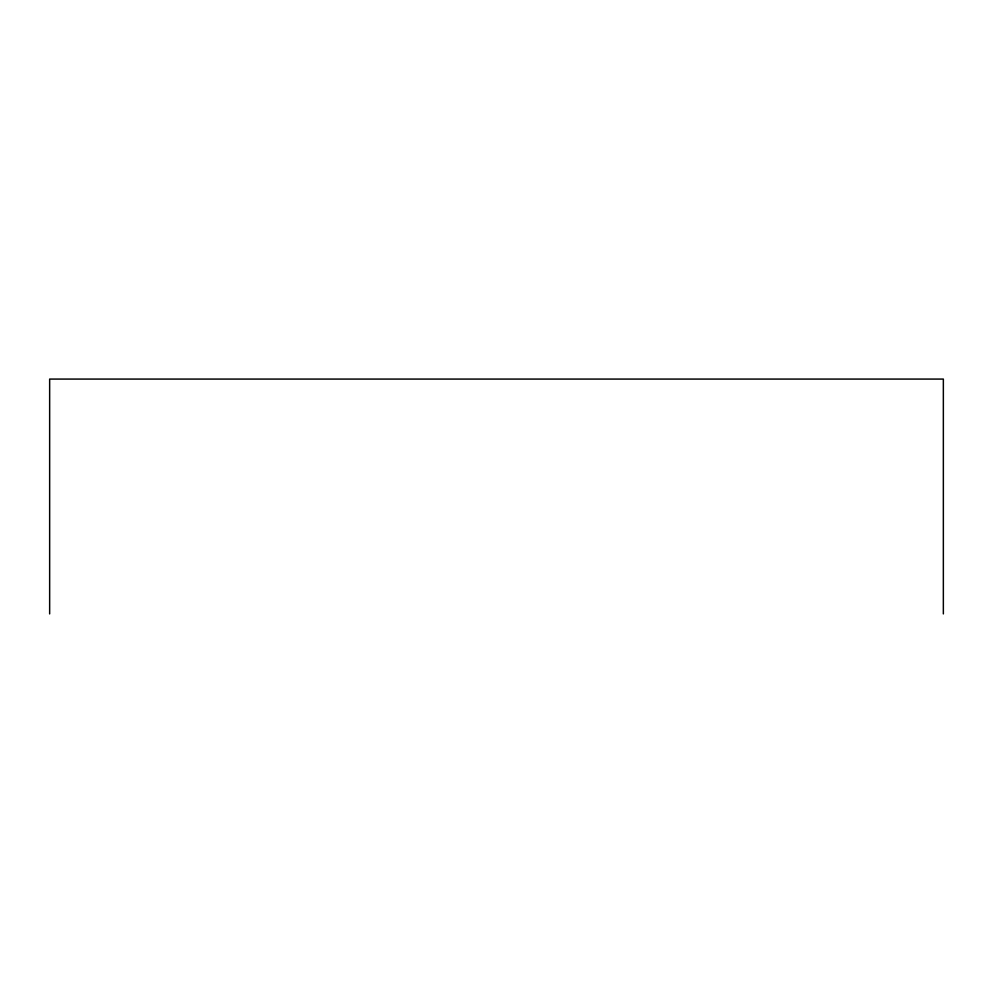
<?xml version="1.0" encoding="UTF-8"?>
<svg xmlns="http://www.w3.org/2000/svg" width="993" height="993" viewBox="0 0 993 993"><rect width="100%" height="100%" fill="white"/><g stroke="black" fill="none" stroke-linecap="round" stroke-linejoin="round"><path stroke-width="1.49" d="M943.35 613.922L943.35 379.078L49.65 379.078L49.65 613.922"/></g></svg>
